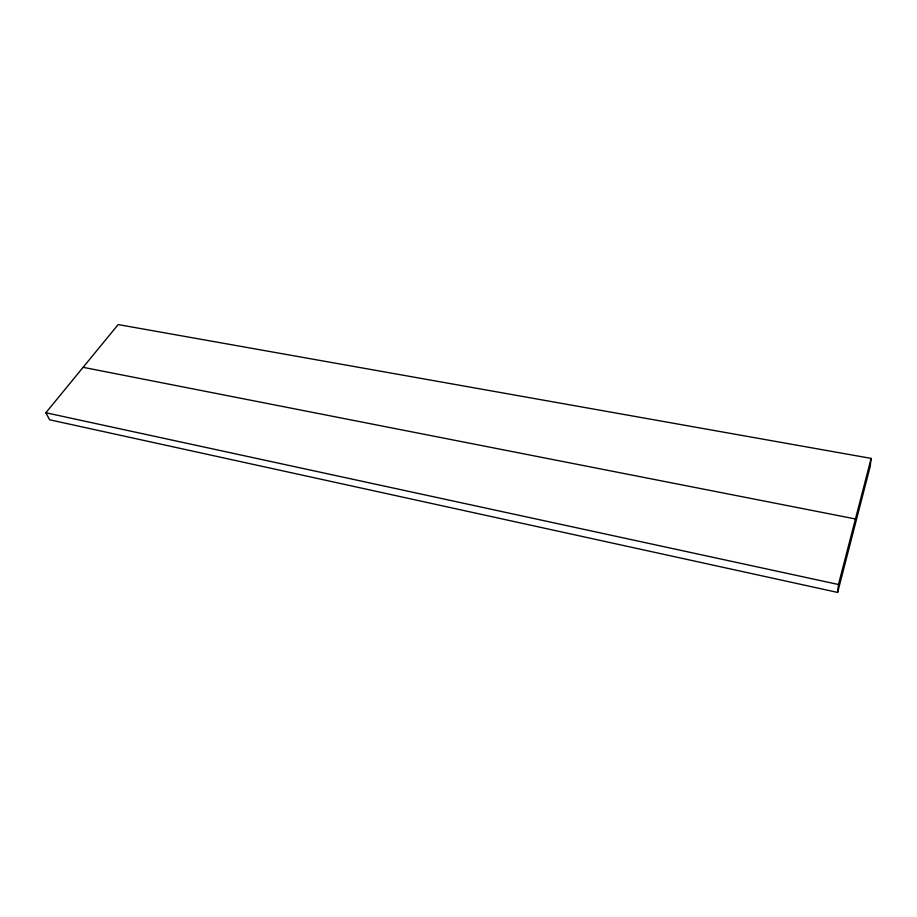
<?xml version="1.0" encoding="UTF-8"?>
<svg xmlns="http://www.w3.org/2000/svg" width="917" height="917" viewBox="0 0 917 917"><rect width="100%" height="100%" fill="white"/><g stroke="black" fill="none" stroke-linecap="round" stroke-linejoin="round"><path stroke-width="1.38" d="M837.634 592.428L838.459 584.507L871.15 458.397L118.178 324.572L45.85 412.753L49.61 419.78L837.634 592.428L870.164 466.558L871.15 458.397M83.115 367.316L855.446 518.965M45.85 412.753L838.459 584.507"/></g></svg>
